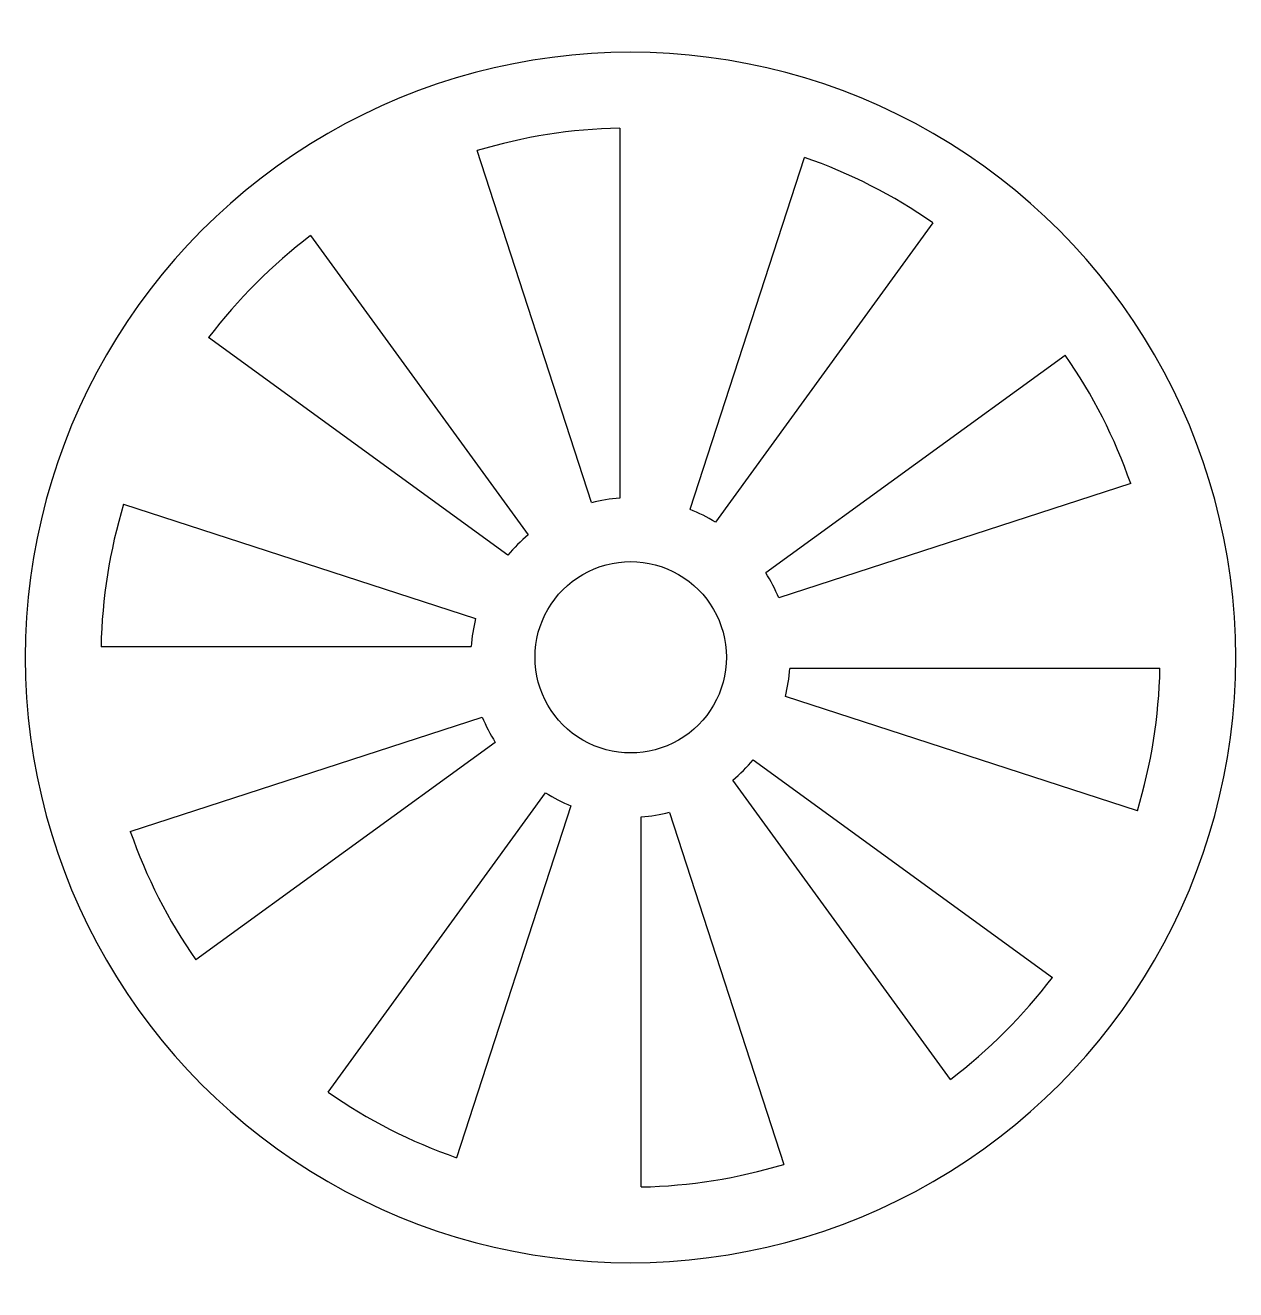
# Model space of a CAD drawing. Extents: x 0.32 to 3.5, y 0.13 to 3.45.
import ezdxf

# ---------------------------------------------------------------- set-up
doc = ezdxf.new("R2010")
doc.units = 0
doc.layers.get('0').update_dxf_attribs({"linetype": 'CONTINUOUS'})

msp = doc.modelspace()

# ---------------------------------------------------------------- linework, layer by layer
at = {"color": 7}
for points in [[(1.881917, 3.177844), (1.881917, 2.207204)], [(1.808057, 2.195444), (1.508094, 3.118644)], [(2.066387, 2.177924), (2.36635, 3.101124)], [(2.70358, 2.929284), (2.133017, 2.144004)], [(1.071081, 2.896004), (1.641644, 2.110724)], [(1.588766, 2.057844), (0.803453, 2.628404)], [(2.265083, 2.011924), (3.050396, 2.582484)], [(3.222223, 2.245284), (2.299033, 1.945284)], [(0.580784, 2.191364), (1.503974, 1.891364)], [(1.492276, 1.817524), (0.521576, 1.817524)], [(2.32825, 1.760804), (3.29895, 1.760804)], [(3.239742, 1.387044), (2.316552, 1.686964)], [(0.598303, 1.333124), (1.521493, 1.633044)], [(1.555443, 1.566404), (0.77013, 0.995844)], [(2.23176, 1.520564), (3.017073, 0.950004)], [(2.749445, 0.682404), (2.178882, 1.467684)], [(1.116946, 0.649044), (1.687509, 1.434404)], [(1.754139, 1.400404), (1.454176, 0.477204)], [(1.938609, 0.400484), (1.938609, 1.371204)], [(2.012469, 1.382884), (2.312432, 0.459684)]]:
    msp.add_lwpolyline(points, dxfattribs=at)
for points in [[(2.161813, 1.789779), (2.161813, 1.789779)], [(3.497665, 1.789204), (3.497665, 1.789204)], [(3.497665, 1.789204), (3.497665, 1.789204)]]:
    msp.add_lwpolyline(points, close=True, dxfattribs=at)
for points in [[(2.703964, 3.163934), (2.21282, 3.447496), (1.607706, 3.447496), (1.116562, 3.163934)], [(2.703964, 3.163934), (2.21282, 3.447496), (1.607706, 3.447496), (1.116562, 3.163934)], [(1.116562, 3.163934), (0.625418, 2.880372), (0.322861, 2.356328), (0.322861, 1.789204)], [(1.116562, 3.163934), (0.625418, 2.880372), (0.322861, 2.356328), (0.322861, 1.789204)], [(1.881917, 3.177844), (1.755192, 3.175259), (1.629417, 3.155341), (1.508094, 3.118644)], [(3.497665, 1.789204), (3.497665, 2.356328), (3.195108, 2.880372), (2.703964, 3.163934)], [(3.497665, 1.789204), (3.497665, 2.356328), (3.195108, 2.880372), (2.703964, 3.163934)], [(2.70358, 2.929284), (2.599537, 3.001683), (2.486074, 3.059499), (2.36635, 3.101124)], [(1.071081, 2.896004), (0.97008, 2.819432), (0.880035, 2.729397), (0.803453, 2.628404)], [(3.222223, 2.245284), (3.1806, 2.364997), (3.122788, 2.47845), (3.050396, 2.582484)], [(0.580784, 2.191364), (0.544082, 2.070036), (0.524161, 1.944255), (0.521576, 1.817524)], [(1.881917, 2.207204), (1.856988, 2.205415), (1.832269, 2.201399), (1.808057, 2.195204)], [(2.133017, 2.144004), (2.11185, 2.157163), (2.089552, 2.168408), (2.066387, 2.177604)], [(1.641644, 2.110724), (1.62248, 2.094734), (1.604784, 2.077064), (1.588766, 2.057924)], [(1.785327, 2.007144), (1.862983, 2.051979), (1.958661, 2.051979), (2.036318, 2.007144)], [(1.659831, 1.789779), (1.659831, 1.879449), (1.70767, 1.962308), (1.785327, 2.007144)], [(2.036318, 2.007144), (2.113975, 1.962308), (2.161813, 1.879449), (2.161813, 1.789779)], [(2.299033, 1.945284), (2.289712, 1.968382), (2.278351, 1.990604), (2.265083, 2.011684)], [(1.503974, 1.891364), (1.497896, 1.867227), (1.493981, 1.842596), (1.492276, 1.817764)], [(0.322861, 1.789204), (0.322861, 1.22208), (0.625418, 0.698036), (1.116562, 0.414474)], [(0.322861, 1.789204), (0.322861, 1.22208), (0.625418, 0.698036), (1.116562, 0.414474)], [(1.785327, 1.572414), (1.70767, 1.617249), (1.659831, 1.700108), (1.659831, 1.789779)], [(2.161813, 1.789779), (2.161813, 1.700108), (2.113975, 1.617249), (2.036318, 1.572414)], [(2.316552, 1.686964), (2.32263, 1.711101), (2.326545, 1.735732), (2.32825, 1.760564)], [(2.703964, 0.414474), (3.195108, 0.698036), (3.497665, 1.22208), (3.497665, 1.789204)], [(2.703964, 0.414474), (3.195108, 0.698036), (3.497665, 1.22208), (3.497665, 1.789204)], [(3.239742, 1.387044), (3.276437, 1.508346), (3.296358, 1.634099), (3.29895, 1.760804)], [(1.521493, 1.633044), (1.530814, 1.609945), (1.542175, 1.587724), (1.555443, 1.566644)], [(2.036318, 1.572414), (1.958661, 1.527579), (1.862983, 1.527579), (1.785327, 1.572414)], [(2.178882, 1.467684), (2.198046, 1.483674), (2.215742, 1.501344), (2.23176, 1.520484)], [(1.687509, 1.434404), (1.708646, 1.420969), (1.730945, 1.409456), (1.754139, 1.400004)], [(1.938609, 1.371204), (1.963538, 1.372993), (1.988257, 1.377009), (2.012469, 1.383204)], [(0.598303, 1.333124), (0.639919, 1.213383), (0.697732, 1.099903), (0.77013, 0.995844)], [(2.749445, 0.682404), (2.850446, 0.758975), (2.940491, 0.849011), (3.017073, 0.950004)], [(1.116946, 0.649044), (1.220989, 0.576645), (1.334452, 0.518828), (1.454176, 0.477204)], [(1.938609, 0.400484), (2.065334, 0.403068), (2.191109, 0.422986), (2.312432, 0.459684)], [(1.116562, 0.414474), (1.607706, 0.130912), (2.21282, 0.130912), (2.703964, 0.414474)], [(1.116562, 0.414474), (1.607706, 0.130912), (2.21282, 0.130912), (2.703964, 0.414474)]]:
    msp.add_open_spline(points, degree=3, dxfattribs=at)

doc.saveas('drawing.dxf')
